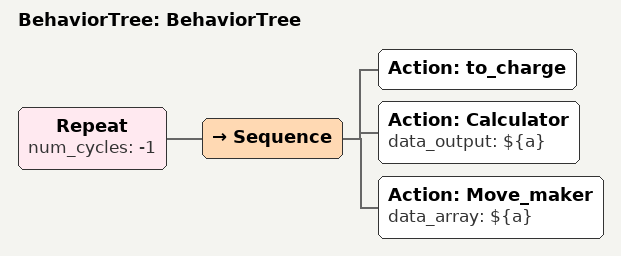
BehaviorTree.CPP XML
<?xml version="1.0"?>
<root main_tree_to_execute="BehaviorTree">
    <BehaviorTree ID="BehaviorTree">
        <Repeat num_cycles="-1">
            <Sequence>
                <Action ID="to_charge"/>
                <Action ID="Calculator" data_output="${a}"/>
                <Action ID="Move_maker" data_array="${a}"/>
            </Sequence>
        </Repeat>
    </BehaviorTree>
</root>
